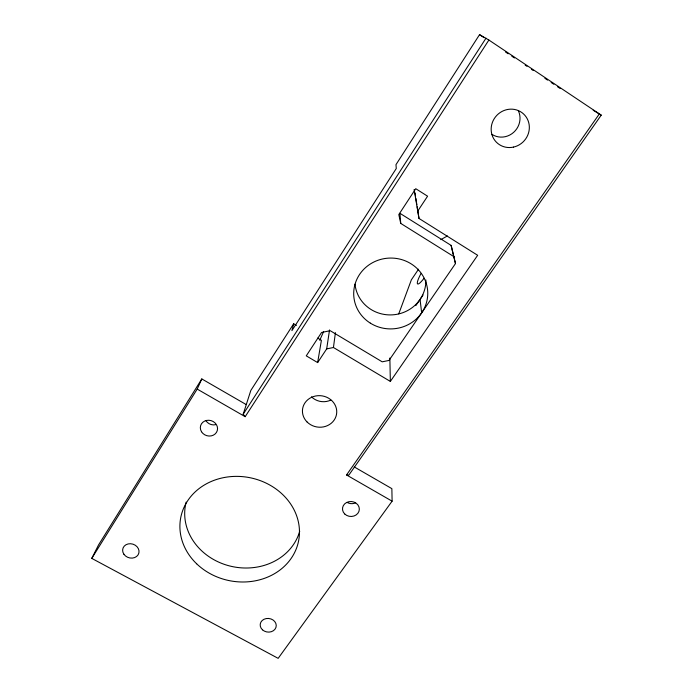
<?xml version="1.0" encoding="UTF-8"?>
<svg xmlns="http://www.w3.org/2000/svg" width="693" height="693" viewBox="0 0 693 693"><rect width="100%" height="100%" fill="white"/><g stroke="black" fill="none" stroke-linecap="round" stroke-linejoin="round"><path stroke-width="1.04" d="M414.119 189.449L418.996 218.451L477.659 255.293L390.35 381.419L333.446 347.505L335.421 332.631M454.097 256.765L400.736 223.406L399.956 213.323L451.126 245.4L455.483 263.574L388.998 360.438L382.207 361.824L330.18 330.682L321.578 332.484L306.263 355.856L317.637 362.586L326.68 348.908L329.539 329.946M317.637 362.586L321.405 340.306L317.715 338.106M296.457 325.433L293.685 323.778L291.918 330.622L396.275 168.52L395.98 164.648L479.547 34.65L488.886 40.038L601.229 115.142L348.882 475.034L346.535 474.965L599.384 113.877M488.886 40.038L245.175 416.684L243.182 414.232L250.823 390.454L293.685 323.778M398.752 313.851L411.373 279.825L418.546 269.196M319.742 340.298L323.622 331.531M354.201 466.9L391.866 488.643L392.108 501.169L278.162 658.35L91.771 558.385L197.193 389.085L201.802 378.932L246.275 404.608M91.771 558.385L98.571 544.897L201.802 378.932M243.182 414.232L486.018 38.158M417.507 211.443L427.581 196.197L415.748 188.704L398.804 214.57L400.736 223.406M415.835 305.604L423.059 295.027M440.835 239.631L447.392 235.958M326.68 348.908L333.446 347.505M197.193 389.085L245.175 416.684M346.535 474.965L392.108 501.169M593.199 110.256L601.229 115.142M479.547 34.65L484.026 37.639M505.509 51.992L508.194 53.785M511.772 56.176L514.457 57.969M525.199 65.142L526.992 66.337M531.462 69.326L533.255 70.521M544.889 78.3L547.574 80.093M551.16 82.484L553.846 84.277M557.423 86.668L560.109 88.461M455.483 263.574L451.126 245.4M415.038 193.018L415.531 196.197M415.861 198.319L416.848 204.678M417.177 206.791L417.507 208.914M417.844 211.036L418.996 218.451M420.053 299.419L421.665 312.855M389.864 358.012L390.35 381.419M425.892 279.989A35.525 34.122 -3.1 0 1 392.394 314.856A35.525 34.122 -3.1 0 1 355.024 284.147M518.364 110.75A18.373 17.542 -50.7 0 1 513.669 132.337A18.373 17.542 -50.7 0 1 491.978 134.373M330.864 400.06A16.19 14.995 7.8 0 1 311.495 396.846M424.064 278.248A15.289 2.763 -58.1 0 1 417.455 283.792A15.289 2.763 -58.1 0 1 420.989 273.579M215.454 424.731A8.472 7.658 17.4 0 1 205.977 420.729M355.509 502.875A8.229 7.337 3.8 0 1 347.306 502.503M299.714 531.254A58.645 51.499 11.6 0 1 229.539 565.93A58.645 51.499 11.6 0 1 186.157 502.096M344.733 513.998A8.437 7.484 3.8 0 0 358.965 511.321A8.437 7.484 3.8 0 0 349.038 501.671A8.437 7.484 3.8 0 0 344.733 513.998M201.516 431.748A8.688 7.822 17.2 0 0 216.441 432.441A8.688 7.822 17.2 0 0 208.87 420.261A8.688 7.822 17.2 0 0 201.516 431.748M123.865 554.183A8.316 7.095 17.1 0 0 138.08 554.868A8.316 7.095 17.1 0 0 130.553 543.728A8.316 7.095 17.1 0 0 123.865 554.183M262.474 629.824A8.056 6.817 8.2 0 0 275.953 627.425A8.056 6.817 8.2 0 0 266.225 618.563A8.056 6.817 8.2 0 0 262.474 629.824M196.656 563.799A60.074 52.495 11.5 0 0 297.141 546.448A60.074 52.495 11.5 0 0 225.251 477.33A60.074 52.495 11.5 0 0 196.656 563.799M370.331 323.129A37.032 35.421 -2.6 0 0 427.694 295.469A37.032 35.421 -2.6 0 0 374.177 261.859A37.032 35.421 -2.6 0 0 370.331 323.129M513.504 147.098A19.603 18.685 -48.5 0 0 524.93 115.376A19.603 18.685 -48.5 0 0 492.333 122.583A19.603 18.685 -48.5 0 0 513.504 147.098M307.086 421.994A17.186 15.766 7.7 0 0 336.018 416.337A17.186 15.766 7.7 0 0 315.653 395.989A17.186 15.766 7.7 0 0 307.086 421.994"/></g></svg>
